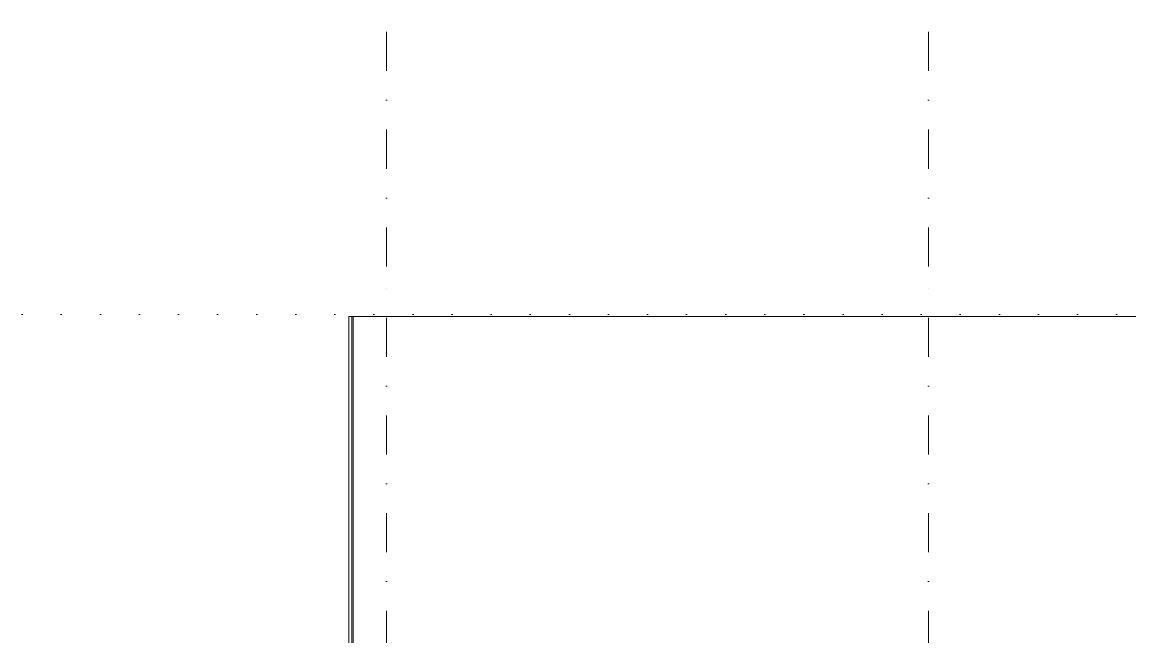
# Model space of a CAD drawing. Header units: millimetres. Extents: x -9129 to 220959, y -4760 to 72638.
# Drawn here: x -9129 to 2209, y 11575 to 17866 of the extents above; entities that cross this region are included whole.
import ezdxf

# ---------------------------------------------------------------- set-up
doc = ezdxf.new("R2010")
doc.units = ezdxf.units.MM
doc.linetypes.add('HA_DashDot_10mm-S3mm', pattern=[1000, 400, -300, 0, -300])
doc.linetypes.add('HA_Dot-S4mm', pattern=[400, 0, -400])
for name, color, linetype, lineweight in [('A-FLOR-LEVL-OTLN', 9, 'Continuous', 9), ('A-ROOF-____-OTLN', 9, 'Continuous', 9), ('A-WALL-____-OTLN', 9, 'Continuous', 9), ('S-GRID-____-OTLN', 9, 'Continuous', 5)]:
    doc.layers.add(name, color=color, linetype=linetype, lineweight=lineweight)

# ---------------------------------------------------------------- blocks, each defined once
blk = doc.blocks.new('185-01_OBJEKT D_Central_rvt-1-D_pohled jižní_DPS pohled')
at = {"layer": 'A-ROOF-____-OTLN', "color": 7}
for p, q in [((-5756, 6116), (-5756, 14852)), ((-5756, 14852), (22239, 14852))]:
    blk.add_line(p, q, dxfattribs=at)
at = {"layer": 'A-WALL-____-OTLN', "color": 7}
for p, q in [((-5786, 6010), (-5786, 14852)), ((-5786, 14852), (-5741, 14852)), ((-5741, 14852), (-5741, 6010))]:
    blk.add_line(p, q, dxfattribs=at)

msp = doc.modelspace()

# ---------------------------------------------------------------- linework, layer by layer
at = {"layer": 'A-FLOR-LEVL-OTLN', "linetype": 'HA_Dot-S4mm', "lineweight": 5}
msp.add_line((-9129, 14875), (26278, 14875), dxfattribs=at)
at = {"layer": 'S-GRID-____-OTLN', "linetype": 'HA_DashDot_10mm-S3mm', "lineweight": 9}
for p, q in [((-5401, 15366), (-5401, 17866)), ((149, 15366), (149, 17866)), ((-5401, -1560), (-5401, 15366)), ((149, -1560), (149, 15366))]:
    msp.add_line(p, q, dxfattribs=at)

# ---------------------------------------------------------------- block references
at = {"lineweight": 5}
msp.add_blockref('185-01_OBJEKT D_Central_rvt-1-D_pohled jižní_DPS pohled', (0, 0), dxfattribs=at)

doc.saveas('drawing.dxf')
